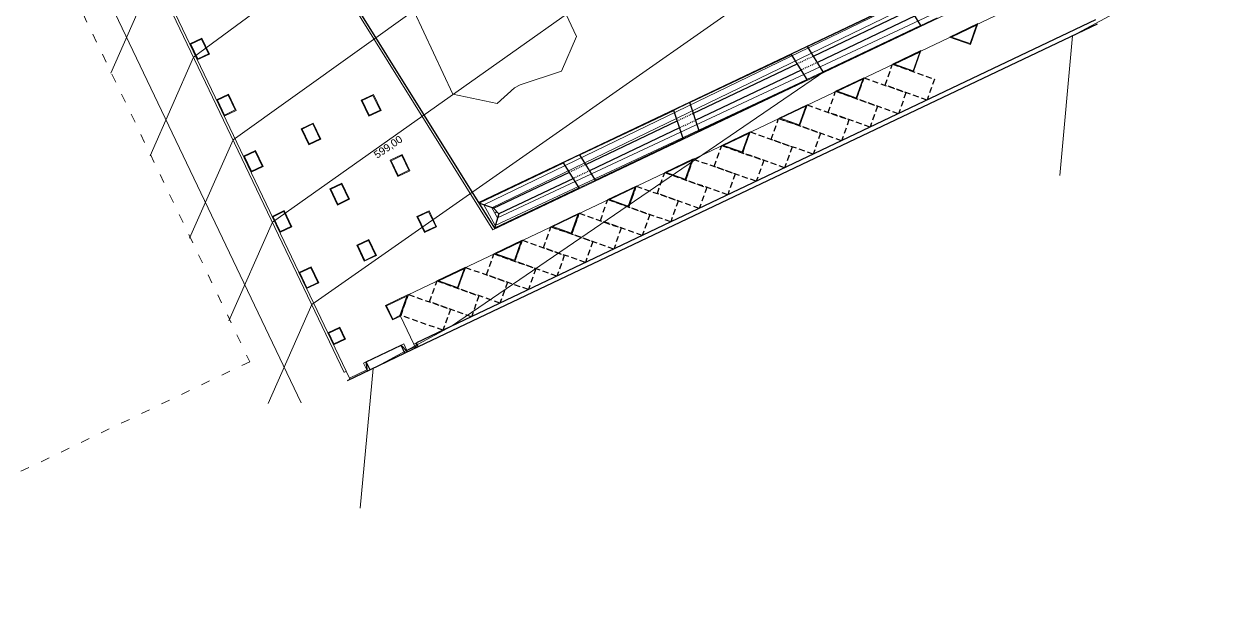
# Model space of a CAD drawing. Header units: metres. Extents: x 679381 to 680109, y 2748427 to 2748872.
# Drawn here: x 679624.4 to 679786.2, y 2748491.7 to 2748571.8 of the extents above; entities that cross this region are included whole.
import ezdxf
from ezdxf.enums import TextEntityAlignment as Align

# ---------------------------------------------------------------- set-up
doc = ezdxf.new("R2010")
doc.units = ezdxf.units.M
doc.header["$MEASUREMENT"] = 0
for name, pattern in [('ACAD_ISO03W100', [30, 12, -18]), ('ACAD_ISO07W100', [3, 0, -3]), ('LÍNEAS_OCULTAS2', [4.7625, 3.175, -1.5875])]:
    doc.linetypes.add(name, pattern=pattern)
doc.layers.get('0').update_dxf_attribs({"color": 5})
for name, color, linetype in [('00_Sorround Parcels', 252, 'ACAD_ISO03W100'), ('02-L-Edge Line', 4, 'Continuous'), ('02-L-Edge Line Stair +10cm', 6, 'Continuous'), ('02-L-Edge Line Step -10cm', 6, 'Continuous'), ('02-L-Painted line', 253, 'Continuous'), ('02-L-Plan Change', 8, 'Continuous')]:
    doc.layers.add(name, color=color, linetype=linetype)
for name, color, linetype, lineweight in [('02-L-Level Curves 0.25-0.75m', 33, 'Continuous', 5), ('02-L-Level Curves 0.50m', 33, 'Continuous', 5), ('02-L-Level Curves 1m', 37, 'Continuous', 5), ('02-L-Material Change', 251, 'Continuous', 5), ('04-BK-Tree Pit', 6, 'Continuous', 5)]:
    doc.layers.add(name, color=color, linetype=linetype, lineweight=lineweight)
doc.styles.get("Standard").update_dxf_attribs({"font": 'arial.ttf'})

# ---------------------------------------------------------------- blocks, each defined once
blk = doc.blocks.new('ALCORQUE RECTANGULAR')
blk.add_lwpolyline([(679903.39, 2748647.42), (679902.7, 2748648.87), (679904.69, 2748649.81), (679905.38, 2748648.37)], close=True)
at = {"layer": '02-L-Material Change'}
blk.add_lwpolyline([(679903.34, 2748647.29), (679902.57, 2748648.92), (679904.74, 2748649.95), (679905.51, 2748648.32)], close=True, dxfattribs=at)
blk = doc.blocks.new('Escocell Quadrat')
at = {"ltscale": 0.3}
blk.add_lwpolyline([(-2.76, -1.24), (-1.16, -1.24), (-1.16, 0.36), (-2.76, 0.36)], close=True, dxfattribs=at)
at = {"layer": '02-L-Material Change', "ltscale": 0.3}
blk.add_lwpolyline([(-2.86, -1.34), (-1.06, -1.34), (-1.06, 0.46), (-2.86, 0.46)], close=True, dxfattribs=at)
blk = doc.blocks.new('Alcorque Parking 8m2')
blk.add_lwpolyline([(2.32, 1.23), (-0.19, 2.12), (-1.08, -0.38)], close=True)
at = {"layer": '02-L-Material Change'}
blk.add_lwpolyline([(2.58, 1.24), (-0.25, 2.25), (-1.25, -0.58)], close=True, dxfattribs=at)
blk = doc.blocks.new('Tree Pit Ford')
at = {"ltscale": 0.3}
blk.add_lwpolyline([(-0.05, 1.15), (1.93, -0.83), (-1.1, -0.83), (-1.1, 1.15)], close=True, dxfattribs=at)
at = {"layer": '02-L-Material Change', "ltscale": 0.3}
blk.add_lwpolyline([(0, 1.25), (2.18, -0.93), (-1.2, -0.93), (-1.2, 1.25)], close=True, dxfattribs=at)

msp = doc.modelspace()

# ---------------------------------------------------------------- linework, layer by layer
at = {"layer": '00_Sorround Parcels', "lineweight": 9, "ltscale": 0.1}
msp.add_lwpolyline([(679521.37, 2748619.74), (679593.52, 2748654.3), (679654.87, 2748526.24), (679582.72, 2748491.67)], close=True, dxfattribs=at)
at = {"layer": '02-L-Edge Line', "ltscale": 0.3}
for p, q in [((679745.34, 2748571.6), (679743.23, 2748575)), ((679732.17, 2748565.33), (679730.06, 2748568.73)), ((679729.99, 2748564.29), (679727.88, 2748567.69)), ((679715.45, 2748557.37), (679714.19, 2748561.18)), ((679713.27, 2748556.33), (679712.01, 2748560.14)), ((679701.47, 2748550.72), (679699.36, 2748554.12)), ((679699.29, 2748549.68), (679697.18, 2748553.08))]:
    msp.add_line(p, q, dxfattribs=at)
at = {"layer": '02-L-Edge Line Stair +10cm'}
msp.add_line((679671.09, 2748525.14, 0), (679668.02, 2748523.68, 0), dxfattribs=at)
msp.add_lwpolyline([(679677.59, 2748528.24), (679675.78, 2748527.38)], dxfattribs=at)
at = {"layer": '02-L-Edge Line Step -10cm'}
msp.add_line((679666.23, 2748578.97), (679687.86, 2748544.24), dxfattribs=at)
at = {"layer": '02-L-Edge Line Step -10cm', "ltscale": 0.3}
for p, q in [((679743.23, 2748575), (679730.06, 2748568.73)), ((679732.17, 2748565.33), (679745.34, 2748571.6)), ((679727.88, 2748567.69), (679714.19, 2748561.18)), ((679715.45, 2748557.37), (679729.99, 2748564.29)), ((679712.01, 2748560.14), (679699.36, 2748554.12)), ((679701.47, 2748550.72), (679713.27, 2748556.33)), ((679697.18, 2748553.08), (679685.74, 2748547.64)), ((679687.86, 2748544.24), (679699.29, 2748549.68))]:
    msp.add_line(p, q, dxfattribs=at)
at = {"layer": '02-L-Level Curves 0.25-0.75m', "ltscale": 0.3}
for points in [[(679865.47, 2748617.64), (679859.83, 2748615.62), (679883.35, 2748658.42), (679863.39, 2748654), (679852.5, 2748660.24), (679842.62, 2748672.86), (679822.78, 2748660.02), (679827.35, 2748640.12), (679826.89, 2748639.76), (679828.16, 2748613.19), (679776.33, 2748575.89), (679765.77, 2748570.2)], [(679663.24, 2748533.94), (679759.78, 2748601.6), (679760.01, 2748617.68)], [(679704.58, 2748599.37), (679702.45, 2748591.87), (679652.62, 2748556.18)], [(679676.86, 2748590.21), (679674.03, 2748587.06), (679647.3, 2748567.3)], [(679687.5, 2748547.01), (679758.27, 2748581.27)], [(679636.16, 2748565.13), (679641.98, 2748578.44)], [(679688.26, 2748545.65), (679759.86, 2748579.23)], [(679641.45, 2748554), (679647.3, 2748567.3)], [(679646.74, 2748542.88), (679652.62, 2748556.18)], [(679688.26, 2748545.65), (679687.5, 2748547.01)], [(679657.33, 2748520.62), (679663.24, 2748533.94)]]:
    msp.add_lwpolyline(points, dxfattribs=at)
at = {"layer": '02-L-Level Curves 0.50m', "ltscale": 0.3}
for points in [[(679686.41, 2748547.4), (679753.59, 2748579.93)], [(679765.77, 2748570.2), (679764.04, 2748551.37)], [(679732.38, 2748565.43), (679682.07, 2748531.03)], [(679687.97, 2748544.6), (679732.38, 2748565.43)], [(679687.97, 2748544.6), (679686.41, 2748547.4)], [(679687.94, 2748546.33), (679688.19, 2748546.45)], [(679682.07, 2748531.03), (679671.49, 2748525.33)], [(679671.49, 2748525.33), (679669.76, 2748506.5)]]:
    msp.add_lwpolyline(points, dxfattribs=at)
at = {"layer": '02-L-Level Curves 1m', "ltscale": 0.3}
for points in [[(679657.93, 2748545.06), (679730.87, 2748596.69), (679732.29, 2748608.52)], [(679652.04, 2748531.75), (679657.93, 2748545.06)]]:
    msp.add_lwpolyline(points, dxfattribs=at)
at = {"layer": '02-L-Material Change'}
for p, q in [((679667.59, 2748524.8), (679599.16, 2748668.11)), ((679661.8, 2748520.71), (679592.85, 2748665.09))]:
    msp.add_line(p, q, dxfattribs=at)
at = {"layer": '02-L-Material Change', "ltscale": 0.3}
for p, q in [((679667.86, 2748524.95), (679599.52, 2748668.05)), ((679685.69, 2748547.73), (679758.64, 2748582.44)), ((679665.78, 2748579.14), (679687.64, 2748544.03)), ((679687.64, 2748544.03), (679760.95, 2748578.91)), ((679730.07, 2748568.74), (679727.89, 2748567.7)), ((679729.98, 2748564.29), (679732.16, 2748565.32)), ((679714.18, 2748561.18), (679712, 2748560.14)), ((679713.28, 2748556.34), (679715.46, 2748557.38)), ((679699.37, 2748554.13), (679697.19, 2748553.09)), ((679699.28, 2748549.68), (679701.46, 2748550.72)), ((679675.63, 2748528.63), (679676.14, 2748527.55, 0)), ((679677.15, 2748528.25), (679676.06, 2748527.73)), ((679670.64, 2748525.15), (679668.3, 2748524.04)), ((679670.73, 2748524.97), (679670.21, 2748526.05))]:
    msp.add_line(p, q, dxfattribs=at)
for points in [[(679764.51, 2748577.3), (679676.21, 2748535.28)], [(679687.86, 2748544.24), (679687.91, 2748544.16)], [(679675.18, 2748532.38), (679676.97, 2748528.61)], [(679667.6, 2748524.81), (679667.87, 2748524.93)]]:
    msp.add_lwpolyline(points, dxfattribs=at)
at = {"layer": '02-L-Material Change'}
msp.add_lwpolyline([(679677.02, 2748573.47), (679682.25, 2748562.31), (679688.2, 2748561.07), (679690.56, 2748563.18), (679691.3, 2748563.58), (679696.88, 2748565.41), (679698.9, 2748570.08), (679695.76, 2748576.82), (679693.39, 2748575.72), (679687.33, 2748576.18), (679683.04, 2748573.78), (679677.2, 2748573.55)], close=True, dxfattribs=at)
at = {"layer": '02-L-Material Change', "ltscale": 0.3, "elevation": 0}
for points in [[(679675.27, 2748528.46), (679675.63, 2748528.63)], [(679677.33, 2748528.78), (679676.97, 2748528.6)], [(679677.23, 2748528.07), (679676.97, 2748528.61)], [(679667.86, 2748524.95), (679668.3, 2748524.04)], [(679670.57, 2748526.22), (679670.21, 2748526.05)], [(679668.3, 2748524.04), (679668.38, 2748523.85)]]:
    msp.add_lwpolyline(points, dxfattribs=at)
at = {"layer": '02-L-Painted line', "linetype": 'LÍNEAS_OCULTAS2', "ltscale": 0.25}
for points in [[(679740.51, 2748563.53), (679741.51, 2748566.36), (679747.16, 2748564.35), (679746.16, 2748561.52)], [(679736.66, 2748561.7), (679737.67, 2748564.53), (679743.32, 2748562.52), (679742.32, 2748559.69)], [(679732.83, 2748559.88), (679733.83, 2748562.71), (679739.49, 2748560.7), (679738.48, 2748557.87)], [(679728.99, 2748558.05), (679729.99, 2748560.88), (679735.64, 2748558.87), (679734.64, 2748556.04)], [(679725.16, 2748556.23), (679726.16, 2748559.05), (679731.81, 2748557.05), (679730.81, 2748554.22)], [(679721.31, 2748554.4), (679722.32, 2748557.23), (679727.97, 2748555.22), (679726.97, 2748552.39)], [(679717.48, 2748552.57), (679718.48, 2748555.4), (679724.14, 2748553.39), (679723.13, 2748550.57)], [(679713.64, 2748550.75), (679714.64, 2748553.57), (679720.29, 2748551.56), (679719.29, 2748548.74)], [(679709.81, 2748548.92), (679710.81, 2748551.75), (679716.46, 2748549.74), (679715.46, 2748546.91)], [(679705.96, 2748547.09), (679706.96, 2748549.92), (679712.62, 2748547.91), (679711.61, 2748545.09)], [(679702.13, 2748545.27), (679703.13, 2748548.1), (679708.79, 2748546.09), (679707.78, 2748543.26)], [(679698.29, 2748543.44), (679699.29, 2748546.27), (679704.94, 2748544.26), (679703.94, 2748541.43)], [(679694.45, 2748541.62), (679695.46, 2748544.44), (679701.11, 2748542.44), (679700.11, 2748539.61)], [(679690.61, 2748539.79), (679691.61, 2748542.62), (679697.27, 2748540.61), (679696.26, 2748537.78)], [(679686.78, 2748537.97), (679687.78, 2748540.79), (679693.44, 2748538.78), (679692.43, 2748535.96)], [(679682.93, 2748536.14), (679683.94, 2748538.96), (679689.59, 2748536.95), (679688.59, 2748534.13)], [(679679.1, 2748534.31), (679680.11, 2748537.14), (679685.76, 2748535.13), (679684.76, 2748532.3)], [(679675.26, 2748532.48), (679676.26, 2748535.31), (679681.92, 2748533.3), (679680.91, 2748530.48)]]:
    msp.add_lwpolyline(points, close=True, dxfattribs=at)
at = {"layer": '02-L-Plan Change'}
for p, q in [((679768.85, 2748572.33, 0), (679677.34, 2748528.78, 0)), ((679769.11, 2748571.78), (679677.59, 2748528.24)), ((679670.57, 2748526.22, 0), (679675.27, 2748528.46, 0)), ((679675.78, 2748527.38), (679671.09, 2748525.14))]:
    msp.add_line(p, q, dxfattribs=at)
at = {"layer": '02-L-Plan Change', "lineweight": 0, "ltscale": 0.2}
msp.add_line((679745.33, 2748571.59), (679747.51, 2748572.63), dxfattribs=at)
at = {"layer": '02-L-Plan Change', "linetype": 'ACAD_ISO07W100', "ltscale": 0.05}
for p, q in [((679728.67, 2748566.42), (679730.85, 2748567.46)), ((679731.38, 2748566.6), (679729.2, 2748565.57)), ((679712.48, 2748558.72), (679714.66, 2748559.75)), ((679714.98, 2748558.8), (679712.8, 2748557.76)), ((679697.97, 2748551.81), (679700.15, 2748552.85)), ((679700.68, 2748551.99), (679698.5, 2748550.96))]:
    msp.add_line(p, q, dxfattribs=at)
at = {"layer": '02-L-Plan Change', "ltscale": 0.075}
for points in [[(679730.85, 2748567.46), (679744.02, 2748573.72)], [(679744.55, 2748572.87), (679731.38, 2748566.6)], [(679714.66, 2748559.75), (679728.67, 2748566.42)], [(679729.2, 2748565.57), (679714.98, 2748558.8)], [(679700.15, 2748552.85), (679712.48, 2748558.72)], [(679712.8, 2748557.76), (679700.68, 2748551.99)], [(679698.5, 2748550.96), (679688.46, 2748546.18), (679687.71, 2748546.93), (679697.97, 2748551.81)], [(679687.71, 2748546.93), (679685.74, 2748547.64)], [(679688.46, 2748546.18), (679687.86, 2748544.24)]]:
    msp.add_lwpolyline(points, dxfattribs=at)
at = {"layer": '02-L-Plan Change', "elevation": 0}
for points in [[(679675.78, 2748527.38), (679675.27, 2748528.46)], [(679676.14, 2748527.55), (679675.27, 2748528.46)], [(679677.34, 2748528.78), (679677.23, 2748528.07)], [(679677.59, 2748528.24), (679677.34, 2748528.78)], [(679671.09, 2748525.14), (679670.57, 2748526.22)], [(679670.73, 2748524.97), (679670.57, 2748526.22)]]:
    msp.add_lwpolyline(points, dxfattribs=at)

# ---------------------------------------------------------------- block references
at = {"layer": '04-BK-Tree Pit'}
for name, p, xscale, rotation in [('Alcorque Parking 8m2', (679750.43, 2748570.62), -1, 230.8963178951806), ('Alcorque Parking 8m2', (679742.75, 2748566.97), -1, 230.8963178951806), ('Alcorque Parking 8m2', (679735.07, 2748563.31), -0.9999999999999992, 230.8937524196276), ('Alcorque Parking 8m2', (679727.4, 2748559.66), -0.9999999999999992, 230.8937524196276), ('Alcorque Parking 8m2', (679719.72, 2748556.01), -0.9999999999999992, 230.8937524196276), ('Alcorque Parking 8m2', (679712.04, 2748552.36), -0.9999999999999992, 230.8937524196276), ('Alcorque Parking 8m2', (679704.37, 2748548.71), -0.9999999999999992, 230.8937524196276), ('Alcorque Parking 8m2', (679696.68, 2748545.05), -1, 230.8963178951806), ('Alcorque Parking 8m2', (679696.69, 2748545.05), -0.9999999999999992, 230.8937524196276), ('Alcorque Parking 8m2', (679689.01, 2748541.4), -1, 230.8963178951806), ('Alcorque Parking 8m2', (679681.34, 2748537.75), -1, 230.8963178951806), ('Tree Pit Ford', (679674.64, 2748533.51), -1, 205.4481099310774)]:
    msp.add_blockref(name, p, dxfattribs=dict(at, xscale=xscale, rotation=rotation))
for name, p, rotation in [('ALCORQUE RECTANGULAR', (3428296.72, 2068664.38), 90), ('ALCORQUE RECTANGULAR', (3428300.34, 2068656.8), 90), ('ALCORQUE RECTANGULAR', (3428319.85, 2068656.78), 90), ('ALCORQUE RECTANGULAR', (3428311.73, 2068652.92), 90), ('ALCORQUE RECTANGULAR', (3428303.96, 2068649.22), 90), ('ALCORQUE RECTANGULAR', (3428323.73, 2068648.66), 90), ('ALCORQUE RECTANGULAR', (3428315.6, 2068644.8), 90), ('ALCORQUE RECTANGULAR', (3428307.84, 2068641.1), 90), ('ALCORQUE RECTANGULAR', (3428327.35, 2068641.08), 90), ('ALCORQUE RECTANGULAR', (3428319.23, 2068637.21), 90), ('ALCORQUE RECTANGULAR', (3428311.45, 2068633.52), 90), ('Escocell Quadrat', (679668.16, 2748530.95), 25.44862075299672)]:
    msp.add_blockref(name, p, dxfattribs=dict(at, rotation=rotation))

# ---------------------------------------------------------------- texts
msp.add_attdef('599,00', text='00.00', height=1, rotation=34.2277).set_placement((679673.57, 2748555.14, 5.34), align=Align.MIDDLE)

doc.saveas('drawing.dxf')
